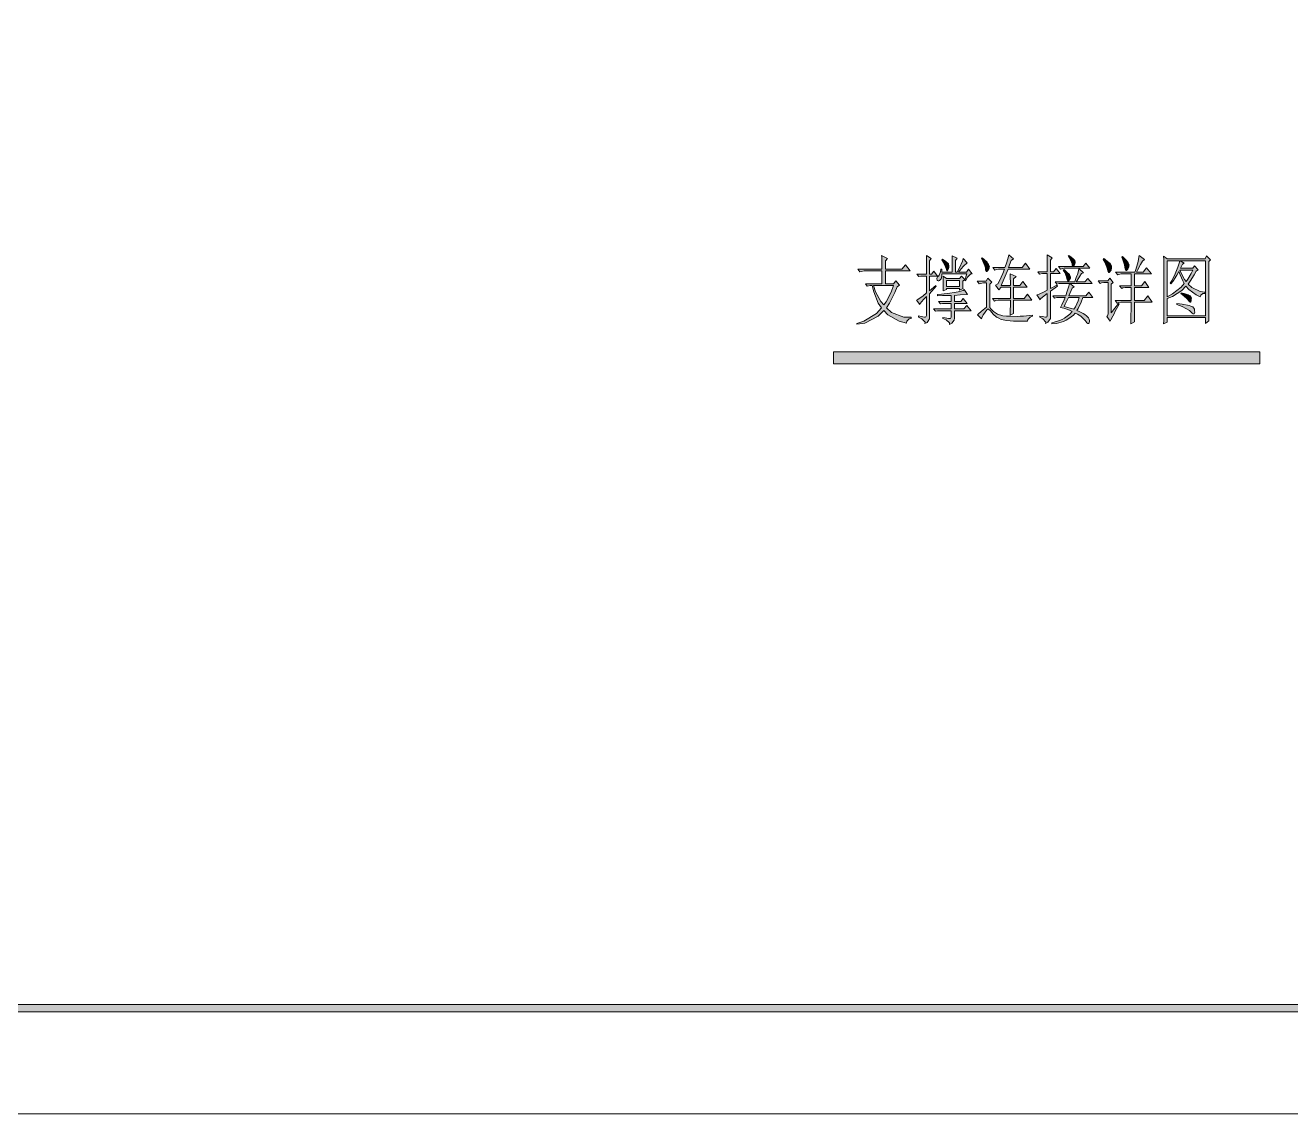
# Model space of a CAD drawing. Header units: millimetres. Extents: x 0 to 586, y 0 to 414.
# Drawn here: x 311.8 to 430.3, y 0 to 101.8 of the extents above; entities that cross this region are included whole.
import ezdxf

# ---------------------------------------------------------------- set-up
doc = ezdxf.new("R2010")
doc.units = ezdxf.units.MM

msp = doc.modelspace()

# ---------------------------------------------------------------- hatches: boundary and pattern name
h = msp.add_hatch(color=0)
h.paths.add_polyline_path([(393.41425, 77.357111), (393.202583, 76.820889), (392.698111, 75.843694), (392.401778, 75.402722), (392.885083, 74.96175), (394.042194, 74.524306), (394.712472, 74.524306), (394.712472, 74.411417), (394.536083, 74.372611), (394.327944, 74.150361), (394.296194, 73.973972), (393.601222, 74.150361), (392.542889, 74.743028), (392.179528, 75.155778), (391.639778, 74.619556), (390.373306, 73.973972), (389.646583, 73.861083), (389.625417, 73.94575), (390.306278, 74.150361), (391.463389, 74.880611), (391.936111, 75.402722), (391.650361, 75.843694), (391.219972, 76.891444), (391.078861, 77.494694), (390.881306, 77.494694), (390.616722, 77.441778), (390.440333, 77.6605), (391.981972, 77.6605), (391.981972, 78.845833), (390.4615, 78.845833), (390.316861, 78.845833), (390.055806, 78.8035), (389.932333, 78.764694), (389.734778, 79.011639), (391.981972, 79.011639), (391.981972, 79.494944), (391.971389, 80.140528), (391.960806, 80.306333), (392.511139, 80.002944), (392.313583, 79.808917), (392.313583, 79.011639), (393.855222, 79.011639), (394.183306, 79.424389), (394.645444, 78.845833), (392.313583, 78.845833), (392.313583, 77.6605), (393.082639, 77.6605), (393.280194, 77.935667), (393.632972, 77.522917)])
h.paths.add_polyline_path([(392.158361, 75.677889), (392.377083, 75.953056), (392.839222, 76.863222), (393.082639, 77.494694), (391.188222, 77.494694), (391.385778, 76.902028), (391.872611, 75.995389)])
h = msp.add_hatch(color=0)
h.dxf.hatch_style = 2
h.paths.add_polyline_path([(396.455194, 77.000806), (397.026694, 77.498222), (397.069028, 77.413556), (396.455194, 76.700944), (396.455194, 74.608972), (396.441083, 74.376139), (396.222361, 74.030417), (396.014222, 73.921056), (396.024806, 74.07275), (395.724944, 74.376139), (395.418028, 74.524306), (395.418028, 74.637194), (395.661444, 74.58075), (395.968361, 74.531361), (396.035389, 74.538417), (396.102417, 74.545472), (396.165917, 74.690111), (396.165917, 74.827694), (396.165917, 76.450472), (395.89075, 76.175306), (395.57325, 75.804889), (395.527389, 75.709639), (395.220472, 76.122389), (395.361583, 76.189417), (395.837833, 76.535139), (396.165917, 76.810306), (396.165917, 78.376639), (395.63675, 78.376639), (395.439194, 78.323722), (395.262806, 78.542444), (396.165917, 78.542444), (396.165917, 78.983417), (396.155333, 79.865361), (396.14475, 80.306333), (396.606889, 80.002944), (396.455194, 79.808917), (396.455194, 78.542444), (396.628056, 78.542444), (396.850306, 78.817611), (397.181917, 78.376639), (396.455194, 78.376639)])
h = msp.add_hatch(color=0)
h.dxf.hatch_style = 2
h.paths.add_polyline_path([(397.598194, 79.011639), (397.598194, 78.736472), (398.568333, 78.736472), (398.568333, 79.315028), (398.55775, 80.084083), (398.547167, 80.278111), (399.030472, 80.031167), (398.87525, 79.837139), (398.87525, 78.736472), (399.030472, 78.736472), (399.238611, 79.135111), (399.517306, 79.766583), (399.580806, 80.002944), (399.979444, 79.618417), (399.89125, 79.561972), (399.686639, 79.375), (399.570222, 79.244472), (399.453806, 79.113944), (399.252722, 78.859944), (399.164528, 78.736472), (399.89125, 78.736472), (400.088806, 79.011639), (400.441583, 78.570667), (400.307528, 78.570667), (400.000611, 78.253167), (399.824222, 77.935667), (399.757194, 77.992111), (399.933583, 78.570667), (397.598194, 78.570667), (397.598194, 78.418972), (397.559389, 78.193194), (397.520583, 78.115583), (397.481778, 78.0415), (397.383, 77.949778), (397.323028, 77.935667), (397.263056, 77.921556), (397.185444, 77.949778), (397.167806, 77.992111), (397.153694, 78.034444), (397.136056, 78.087361), (397.136056, 78.101472), (397.136056, 78.172028), (397.203083, 78.309611), (397.270111, 78.376639), (397.344194, 78.461306), (397.467667, 78.775278), (397.51, 79.011639)])
h = msp.add_hatch(color=0)
h.dxf.hatch_style = 2
h.paths.add_polyline_path([(397.665222, 79.9465), (397.929806, 79.770111), (398.212028, 79.526694), (398.226139, 79.466722), (398.243778, 79.403222), (398.261417, 79.300917), (398.261417, 79.258583), (398.261417, 79.177444), (398.226139, 79.039861), (398.194389, 78.983417), (398.159111, 78.926972), (398.116778, 78.874056), (398.106194, 78.874056), (398.070917, 78.874056), (398.018, 78.983417), (397.996833, 79.092778), (397.950972, 79.244472), (397.753417, 79.643111), (397.598194, 79.893583)])
h = msp.add_hatch(color=0)
h.dxf.hatch_style = 2
h.paths.add_polyline_path([(401.298833, 80.006472), (401.365861, 80.062917), (401.563417, 79.911222), (401.835056, 79.657222), (401.905611, 79.551389), (401.976167, 79.449083), (402.043194, 79.265639), (402.036139, 79.180972), (402.032611, 79.099833), (401.976167, 78.96225), (401.926778, 78.905806), (401.877389, 78.852889), (401.817417, 78.796444), (401.806833, 78.796444), (401.760972, 78.796444), (401.697472, 78.96225), (401.672778, 79.128056), (401.630444, 79.332667), (401.443472, 79.773639)])
h = msp.add_hatch(color=0)
h.dxf.hatch_style = 2
h.paths.add_polyline_path([(402.840472, 77.635806), (402.995694, 77.910972), (403.306139, 78.598889), (403.457833, 79.015167), (403.016861, 79.015167), (402.9075, 79.015167), (402.678194, 78.972833), (402.554722, 78.9305), (402.357167, 79.177444), (403.503694, 79.177444), (403.613056, 79.480833), (403.789444, 80.0735), (403.856472, 80.366306), (404.318611, 79.97825), (404.096361, 79.840667), (403.831778, 79.177444), (405.112361, 79.177444), (405.440444, 79.5655), (405.839083, 79.015167), (403.789444, 79.015167), (403.150917, 77.498222), (404.008167, 77.498222), (404.008167, 77.745167), (403.997583, 78.281389), (403.987, 78.570667), (404.537333, 78.323722), (404.297444, 78.105), (404.297444, 77.498222), (404.890111, 77.498222), (405.175861, 77.854528), (405.5745, 77.332417), (404.297444, 77.332417), (404.297444, 76.284667), (405.28875, 76.284667), (405.616833, 76.672722), (406.015472, 76.118861), (404.297444, 76.118861), (404.297444, 75.790778), (404.308028, 75.169889), (404.318611, 74.880611), (403.987, 74.714806), (403.997583, 75.060528), (404.008167, 75.762556), (404.008167, 76.118861), (402.974528, 76.118861), (402.87575, 76.118861), (402.6535, 76.080056), (402.533556, 76.037722), (402.336, 76.284667), (404.008167, 76.284667), (404.008167, 77.332417), (403.150917, 77.332417), (402.928667, 77.085472), (402.62175, 77.526444)])
h = msp.add_hatch(color=0)
h.dxf.hatch_style = 2
h.paths.add_polyline_path([(407.754667, 77.194833), (408.372028, 77.526444), (408.414361, 77.441778), (407.754667, 76.947889), (407.754667, 74.608972), (407.754667, 74.386722), (407.532417, 74.044528), (407.313694, 73.921056), (407.334861, 74.07275), (407.059694, 74.372611), (406.763361, 74.524306), (406.763361, 74.633667), (407.006778, 74.58075), (407.303111, 74.531361), (407.359556, 74.538417), (407.412472, 74.545472), (407.468917, 74.661889), (407.468917, 74.77125), (407.468917, 76.753861), (407.169056, 76.535139), (406.830389, 76.23175), (406.784528, 76.150611), (406.498778, 76.616278), (406.696333, 76.686833), (407.183167, 76.905556), (407.468917, 77.05725), (407.468917, 78.598889), (407.006778, 78.598889), (406.742194, 78.545972), (406.565806, 78.764694), (407.468917, 78.764694), (407.468917, 79.329139), (407.458333, 80.129944), (407.444222, 80.366306), (407.931056, 80.062917), (407.754667, 79.868889), (407.754667, 78.764694), (408.040417, 78.764694), (408.283833, 79.068083), (408.657778, 78.598889), (407.754667, 78.598889)])
h = msp.add_hatch(color=0)
h.dxf.hatch_style = 2
h.paths.add_polyline_path([(408.502556, 79.262111), (410.837944, 79.262111), (411.081361, 79.5655), (411.455306, 79.096306), (409.186944, 79.096306), (409.042306, 79.096306), (408.802417, 79.0575), (408.700111, 79.015167)])
h = msp.add_hatch(color=0)
h.dxf.hatch_style = 2
h.paths.add_polyline_path([(409.472694, 80.309861), (409.67025, 80.172278), (409.92425, 79.964139), (409.980694, 79.897111), (410.033611, 79.826556), (410.090056, 79.717194), (410.090056, 79.674861), (410.090056, 79.621944), (410.044194, 79.498472), (410.001861, 79.427917), (409.956, 79.360889), (409.903083, 79.290333), (409.8925, 79.290333), (409.857222, 79.290333), (409.804306, 79.399694), (409.779611, 79.509056), (409.737278, 79.674861), (409.550306, 80.048806), (409.405667, 80.253417)])
h = msp.add_hatch(color=0)
h.dxf.hatch_style = 2
h.paths.add_polyline_path([(412.711194, 79.918278), (412.753528, 80.002944), (412.877, 79.918278), (413.113361, 79.741889), (413.229778, 79.643111), (413.342667, 79.547861), (413.466139, 79.339722), (413.469667, 79.230361), (413.476722, 79.121), (413.430861, 78.934028), (413.381472, 78.859944), (413.332083, 78.782333), (413.261528, 78.70825), (413.240361, 78.70825), (413.205083, 78.70825), (413.141583, 78.859944), (413.106306, 79.011639), (413.053389, 79.21625), (412.855833, 79.671333)])
h = msp.add_hatch(color=0)
h.dxf.hatch_style = 2
h.paths.add_polyline_path([(416.080222, 80.306333), (416.567056, 79.918278), (416.3695, 79.780694), (416.193111, 79.4385), (415.914417, 78.912861), (415.815639, 78.736472), (416.433, 78.736472), (416.764611, 79.149222), (417.205583, 78.570667), (415.618083, 78.570667), (415.618083, 77.47), (416.281306, 77.47), (416.588222, 77.854528), (416.983333, 77.304194), (415.618083, 77.304194), (415.618083, 76.094167), (416.521194, 76.094167), (416.873972, 76.506917), (417.272611, 75.928361), (415.618083, 75.928361), (415.618083, 75.307472), (415.628667, 74.386722), (415.63925, 74.083333), (415.29, 73.892833), (415.300583, 74.457278), (415.311167, 75.473278), (415.311167, 75.928361), (414.429222, 75.928361), (414.341028, 75.928361), (414.132889, 75.886028), (414.009417, 75.843694), (413.811861, 76.094167), (415.311167, 76.094167), (415.311167, 77.304194), (414.849028, 77.304194), (414.760833, 77.304194), (414.549167, 77.261861), (414.429222, 77.219528), (414.231667, 77.47), (415.311167, 77.47), (415.311167, 78.570667), (414.471556, 78.570667), (414.386889, 78.570667), (414.175222, 78.528333), (414.055278, 78.486), (413.857722, 78.736472), (415.663944, 78.736472), (415.727444, 78.902278), (415.850917, 79.286806), (415.903833, 79.505528), (415.960278, 79.727778), (416.048472, 80.126417)])
h = msp.add_hatch(color=0)
h.dxf.hatch_style = 2
h.paths.add_polyline_path([(414.429222, 80.140528), (414.49625, 80.196972), (414.647944, 80.055861), (414.887833, 79.815972), (414.968972, 79.713667), (415.050111, 79.611361), (415.124194, 79.410278), (415.113611, 79.315028), (415.0995, 79.21625), (415.039528, 79.064556), (414.990139, 79.011639), (414.94075, 78.955194), (414.880778, 78.902278), (414.870194, 78.902278), (414.824333, 78.902278), (414.760833, 79.050444), (414.736139, 79.202139), (414.704389, 79.410278), (414.549167, 79.879472)])
h = msp.add_hatch(color=0)
h.paths.add_polyline_path([(422.578389, 79.727778), (422.578389, 75.159306), (422.578389, 74.884139), (422.5925, 74.386722), (422.603083, 74.168), (422.271472, 73.94575), (422.271472, 74.499611), (418.680194, 74.499611), (418.680194, 74.058639), (418.352111, 73.892833), (418.362694, 74.168), (418.373278, 74.732444), (418.373278, 75.021722), (418.373278, 79.177444), (418.373278, 79.413806), (418.362694, 79.935917), (418.352111, 80.225194), (418.680194, 79.97825), (422.229139, 79.97825), (422.380833, 80.249889), (422.733611, 79.893583)])
h.paths.add_polyline_path([(418.680194, 74.661889), (422.271472, 74.661889), (422.271472, 79.812444), (419.89375, 79.812444), (420.267694, 79.5655), (420.133639, 79.480833), (420.070139, 79.357361), (419.967833, 79.163333), (419.936083, 79.096306), (421.103778, 79.096306), (421.259, 79.34325), (421.587083, 78.958722), (421.410694, 78.821139), (421.223722, 78.489528), (420.839194, 77.88275), (420.641639, 77.607583), (420.983833, 77.293611), (421.763472, 76.919667), (422.204444, 76.86675), (422.204444, 76.753861), (422.038639, 76.743278), (421.8305, 76.577472), (421.788167, 76.425778), (421.400111, 76.605694), (420.729833, 77.099583), (420.444083, 77.417083), (420.056028, 77.032556), (419.177611, 76.468111), (418.680194, 76.288194)])
h.paths.add_polyline_path([(418.680194, 79.812444), (418.680194, 76.425778), (419.198778, 76.700944), (420.003111, 77.321833), (420.288861, 77.664028), (420.144222, 77.910972), (419.89375, 78.475417), (419.780861, 78.792917), (419.604472, 78.450722), (419.230528, 77.872167), (419.032972, 77.635806), (418.965944, 77.69225), (419.142333, 77.981528), (419.442194, 78.58125), (419.562139, 78.891694), (419.682083, 79.198611), (419.826722, 79.66075), (419.847889, 79.812444)])
h.paths.add_polyline_path([(419.869056, 78.9305), (420.024278, 78.584778), (420.320611, 78.048556), (420.46525, 77.854528), (420.620472, 78.076778), (420.927389, 78.613), (421.082611, 78.9305)])
h = msp.add_hatch(color=0)
h.paths.add_polyline_path([(397.707556, 77.004333), (397.721667, 77.170139), (397.73225, 77.505278), (397.73225, 77.678139), (397.73225, 77.847472), (397.721667, 78.186139), (397.707556, 78.348417), (398.039167, 78.129694), (399.252722, 78.129694), (399.450278, 78.376639), (399.736028, 78.048556), (399.559639, 77.88275), (399.559639, 77.593472), (399.570222, 77.251278), (399.580806, 77.198361), (399.252722, 77.060778), (399.252722, 77.223056), (398.039167, 77.223056), (398.039167, 77.113694)])
h.paths.add_polyline_path([(398.039167, 77.963889), (398.039167, 77.388861), (399.252722, 77.388861), (399.252722, 77.963889)])
h = msp.add_hatch(color=0)
h.paths.add_polyline_path([(409.804306, 77.251278), (409.493861, 76.535139), (411.081361, 76.535139), (411.345944, 76.86675), (411.719889, 76.372861), (410.795611, 76.372861), (410.629806, 75.931889), (410.354639, 75.325111), (410.245278, 75.159306), (410.464, 75.064056), (410.837944, 74.862972), (410.993167, 74.760667), (411.148389, 74.654833), (411.328306, 74.478444), (411.356528, 74.400833), (411.38475, 74.32675), (411.409444, 74.196222), (411.409444, 74.139778), (411.409444, 74.097444), (411.395333, 74.023361), (411.377694, 73.988083), (411.360056, 73.952806), (411.324778, 73.921056), (411.300083, 73.921056), (411.268333, 73.921056), (411.169556, 74.002194), (411.102528, 74.083333), (411.00375, 74.220917), (410.799139, 74.443167), (410.696833, 74.524306), (410.591, 74.608972), (410.287611, 74.799472), (410.090056, 74.912361), (409.913667, 74.718333), (409.490333, 74.386722), (409.239861, 74.249139), (408.992917, 74.111556), (408.315583, 73.931639), (407.885194, 73.892833), (407.885194, 74.002194), (408.118028, 74.044528), (408.597806, 74.203278), (408.84475, 74.319694), (409.091694, 74.436111), (409.571472, 74.803), (409.804306, 75.049944), (409.550306, 75.173417), (408.999972, 75.367444), (408.700111, 75.434472), (408.813, 75.670833), (409.031722, 76.1365), (409.141083, 76.372861), (408.350861, 76.372861), (408.149778, 76.316417), (407.973389, 76.535139), (409.186944, 76.535139), (409.296306, 76.852639), (409.472694, 77.417083), (409.539722, 77.664028), (408.569583, 77.664028), (408.372028, 77.607583), (408.195639, 77.829833), (410.044194, 77.829833), (410.090056, 77.953306), (410.181778, 78.228472), (410.231167, 78.380167), (410.280556, 78.531861), (410.375806, 78.874056), (410.421667, 79.068083), (410.859111, 78.683556), (410.661556, 78.627111), (410.506333, 78.351944), (410.266444, 77.953306), (410.17825, 77.829833), (410.993167, 77.829833), (411.25775, 78.157917), (411.652861, 77.664028), (409.582056, 77.664028), (409.980694, 77.360639)])
h.paths.add_polyline_path([(409.031722, 75.519139), (409.275139, 75.462694), (409.737278, 75.339222), (409.956, 75.268667), (410.100639, 75.505028), (410.344056, 76.055361), (410.442833, 76.372861), (409.451528, 76.372861), (409.35275, 76.164722), (409.141083, 75.737861)])
h = msp.add_hatch(color=0)
h.dxf.hatch_style = 2
h.paths.add_polyline_path([(409.031722, 78.986944), (409.275139, 78.778806), (409.54325, 78.503639), (409.571472, 78.436611), (409.599694, 78.366056), (409.627917, 78.270806), (409.627917, 78.242583), (409.627917, 78.186139), (409.582056, 78.069722), (409.539722, 78.006222), (409.493861, 77.94625), (409.430361, 77.88275), (409.405667, 77.88275), (409.373917, 77.88275), (409.317472, 78.006222), (409.296306, 78.133222), (409.264556, 78.299028), (409.09875, 78.697667), (408.964694, 78.934028)])
h = msp.add_hatch(color=0)
h.dxf.hatch_style = 2
h.paths.add_polyline_path([(413.459083, 74.937056), (414.122306, 75.790778), (414.185806, 75.734333), (414.065861, 75.512083), (413.833028, 75.074639), (413.723667, 74.852389), (413.603722, 74.633667), (413.41675, 74.287944), (413.349722, 74.164472), (413.042806, 74.577222), (413.095722, 74.647778), (413.152167, 74.852389), (413.152167, 74.989972), (413.152167, 77.773389), (412.841722, 77.773389), (412.753528, 77.773389), (412.545389, 77.731056), (412.425444, 77.688722), (412.227889, 77.935667), (413.131, 77.935667), (413.307389, 78.186139), (413.635472, 77.773389), (413.459083, 77.607583)])
h = msp.add_hatch(color=0)
h.dxf.hatch_style = 2
h.paths.add_polyline_path([(397.686389, 74.496083), (397.919222, 74.457278), (398.233194, 74.414944), (398.314333, 74.414944), (398.399, 74.414944), (398.480139, 74.538417), (398.480139, 74.661889), (398.480139, 75.131083), (397.203083, 75.131083), (397.005528, 75.074639), (396.829139, 75.293361), (398.480139, 75.293361), (398.480139, 75.819), (397.665222, 75.819), (397.467667, 75.766083), (397.291278, 75.984806), (398.480139, 75.984806), (398.480139, 76.563361), (398.314333, 76.563361), (397.665222, 76.54925), (397.181917, 76.535139), (397.181917, 76.6445), (397.577028, 76.672722), (398.353139, 76.760917), (398.734139, 76.824417), (399.115139, 76.887917), (399.591389, 77.032556), (399.690167, 77.113694), (400.000611, 76.6445), (399.933583, 76.658611), (399.316222, 76.619806), (398.765889, 76.563361), (398.765889, 75.984806), (399.38325, 75.984806), (399.601972, 76.259972), (399.95475, 75.819), (398.765889, 75.819), (398.765889, 75.293361), (399.669, 75.293361), (399.933583, 75.624972), (400.332222, 75.131083), (398.765889, 75.131083), (398.765889, 74.443167), (398.755306, 74.249139), (398.536583, 73.949278), (398.324917, 73.836389), (398.324917, 74.002194), (398.007417, 74.277361), (397.686389, 74.386722)])
h = msp.add_hatch(color=0)
h.dxf.hatch_style = 2
h.paths.add_polyline_path([(402.092583, 75.434472), (402.180778, 75.311), (402.445361, 75.060528), (402.62175, 74.937056), (402.798139, 74.813583), (403.316722, 74.661889), (403.655389, 74.633667), (403.997583, 74.605444), (404.636111, 74.591333), (404.935972, 74.605444), (405.232306, 74.619556), (405.803806, 74.676), (406.078972, 74.718333), (406.078972, 74.605444), (405.870833, 74.538417), (405.638, 74.302056), (405.616833, 74.139778), (405.122944, 74.139778), (404.308028, 74.160944), (403.987, 74.178583), (403.6695, 74.19975), (403.140333, 74.323222), (402.928667, 74.429056), (402.720528, 74.531361), (402.388917, 74.799472), (402.268972, 74.965278), (402.149028, 75.116972), (401.976167, 75.268667), (401.926778, 75.268667), (401.877389, 75.268667), (401.708056, 75.08875), (401.584583, 74.908833), (401.464639, 74.732444), (401.323528, 74.457278), (401.298833, 74.3585), (400.946056, 74.746556), (401.058944, 74.855917), (401.475222, 75.212222), (401.785667, 75.462694), (401.785667, 77.724), (401.630444, 77.724), (401.485806, 77.724), (401.221222, 77.681667), (401.101278, 77.639333), (400.903722, 77.886278), (401.739806, 77.886278), (401.916194, 78.161444), (402.268972, 77.805139), (402.092583, 77.611111)])
h = msp.add_hatch(color=0)
h.dxf.hatch_style = 2
h.paths.add_polyline_path([(419.583306, 75.819), (420.091306, 75.748444), (420.758056, 75.617917), (420.916806, 75.557944), (421.075556, 75.494444), (421.248417, 75.282778), (421.259, 75.131083), (421.269583, 74.979389), (421.223722, 74.827694), (421.170806, 74.827694), (421.135528, 74.827694), (421.026167, 74.912361), (420.948556, 74.9935), (420.786278, 75.159306), (420.101889, 75.515611), (419.583306, 75.709639)])
h = msp.add_hatch(color=0)
h.dxf.hatch_style = 2
h.paths.add_polyline_path([(420.003111, 76.810306), (420.267694, 76.73975), (420.641639, 76.616278), (420.751, 76.563361), (420.860361, 76.506917), (420.959139, 76.323472), (420.948556, 76.192944), (420.937972, 76.062417), (420.895639, 75.931889), (420.860361, 75.931889), (420.828611, 75.931889), (420.751, 75.998917), (420.708667, 76.069472), (420.595778, 76.203528), (420.232417, 76.535139), (419.981944, 76.725639)])
h = msp.add_hatch(color=0)
h.dxf.hatch_style = 2
h.paths.add_polyline_path([(387.462889, 70.1675), (387.462889, 71.271694), (427.365583, 71.271694), (427.365583, 70.1675)])
h = msp.add_hatch(color=0)
h.dxf.hatch_style = 2
h.paths.add_polyline_path([(24.302861, 9.514417), (24.994306, 10.205861), (575.429944, 10.205861), (576.117861, 9.514417)])

# ---------------------------------------------------------------- linework, layer by layer
at = {"color": 0, "lineweight": 0}
for points in [[(0, 0), (585.632278, 0), (585.632278, 414.0835), (0, 414.0835)], [(393.41425, 77.357111), (393.202583, 76.820889), (392.698111, 75.843694), (392.401778, 75.402722), (392.885083, 74.96175), (394.042194, 74.524306), (394.712472, 74.524306), (394.712472, 74.411417), (394.536083, 74.372611), (394.327944, 74.150361), (394.296194, 73.973972), (393.601222, 74.150361), (392.542889, 74.743028), (392.179528, 75.155778), (391.639778, 74.619556), (390.373306, 73.973972), (389.646583, 73.861083), (389.625417, 73.94575), (390.306278, 74.150361), (391.463389, 74.880611), (391.936111, 75.402722), (391.650361, 75.843694), (391.219972, 76.891444), (391.078861, 77.494694), (390.881306, 77.494694), (390.616722, 77.441778), (390.440333, 77.6605), (391.981972, 77.6605), (391.981972, 78.845833), (390.4615, 78.845833), (390.316861, 78.845833), (390.055806, 78.8035), (389.932333, 78.764694), (389.734778, 79.011639), (391.981972, 79.011639), (391.981972, 79.494944), (391.971389, 80.140528), (391.960806, 80.306333), (392.511139, 80.002944), (392.313583, 79.808917), (392.313583, 79.011639), (393.855222, 79.011639), (394.183306, 79.424389), (394.645444, 78.845833), (392.313583, 78.845833), (392.313583, 77.6605), (393.082639, 77.6605), (393.280194, 77.935667), (393.632972, 77.522917)], [(396.455194, 77.000806), (397.026694, 77.498222), (397.069028, 77.413556), (396.455194, 76.700944), (396.455194, 74.608972), (396.441083, 74.376139), (396.222361, 74.030417), (396.014222, 73.921056), (396.024806, 74.07275), (395.724944, 74.376139), (395.418028, 74.524306), (395.418028, 74.637194), (395.661444, 74.58075), (395.968361, 74.531361), (396.035389, 74.538417), (396.102417, 74.545472), (396.165917, 74.690111), (396.165917, 74.827694), (396.165917, 76.450472), (395.89075, 76.175306), (395.57325, 75.804889), (395.527389, 75.709639), (395.220472, 76.122389), (395.361583, 76.189417), (395.837833, 76.535139), (396.165917, 76.810306), (396.165917, 78.376639), (395.63675, 78.376639), (395.439194, 78.323722), (395.262806, 78.542444), (396.165917, 78.542444), (396.165917, 78.983417), (396.155333, 79.865361), (396.14475, 80.306333), (396.606889, 80.002944), (396.455194, 79.808917), (396.455194, 78.542444), (396.628056, 78.542444), (396.850306, 78.817611), (397.181917, 78.376639), (396.455194, 78.376639)], [(397.598194, 79.011639), (397.598194, 78.736472), (398.568333, 78.736472), (398.568333, 79.315028), (398.55775, 80.084083), (398.547167, 80.278111), (399.030472, 80.031167), (398.87525, 79.837139), (398.87525, 78.736472), (399.030472, 78.736472), (399.238611, 79.135111), (399.517306, 79.766583), (399.580806, 80.002944), (399.979444, 79.618417), (399.89125, 79.561972), (399.686639, 79.375), (399.570222, 79.244472), (399.453806, 79.113944), (399.252722, 78.859944), (399.164528, 78.736472), (399.89125, 78.736472), (400.088806, 79.011639), (400.441583, 78.570667), (400.307528, 78.570667), (400.000611, 78.253167), (399.824222, 77.935667), (399.757194, 77.992111), (399.933583, 78.570667), (397.598194, 78.570667), (397.598194, 78.418972), (397.559389, 78.193194), (397.520583, 78.115583), (397.481778, 78.0415), (397.383, 77.949778), (397.323028, 77.935667), (397.263056, 77.921556), (397.185444, 77.949778), (397.167806, 77.992111), (397.153694, 78.034444), (397.136056, 78.087361), (397.136056, 78.101472), (397.136056, 78.172028), (397.203083, 78.309611), (397.270111, 78.376639), (397.344194, 78.461306), (397.467667, 78.775278), (397.51, 79.011639)], [(397.665222, 79.9465), (397.929806, 79.770111), (398.212028, 79.526694), (398.226139, 79.466722), (398.243778, 79.403222), (398.261417, 79.300917), (398.261417, 79.258583), (398.261417, 79.177444), (398.226139, 79.039861), (398.194389, 78.983417), (398.159111, 78.926972), (398.116778, 78.874056), (398.106194, 78.874056), (398.070917, 78.874056), (398.018, 78.983417), (397.996833, 79.092778), (397.950972, 79.244472), (397.753417, 79.643111), (397.598194, 79.893583)], [(401.298833, 80.006472), (401.365861, 80.062917), (401.563417, 79.911222), (401.835056, 79.657222), (401.905611, 79.551389), (401.976167, 79.449083), (402.043194, 79.265639), (402.036139, 79.180972), (402.032611, 79.099833), (401.976167, 78.96225), (401.926778, 78.905806), (401.877389, 78.852889), (401.817417, 78.796444), (401.806833, 78.796444), (401.760972, 78.796444), (401.697472, 78.96225), (401.672778, 79.128056), (401.630444, 79.332667), (401.443472, 79.773639)], [(402.840472, 77.635806), (402.995694, 77.910972), (403.306139, 78.598889), (403.457833, 79.015167), (403.016861, 79.015167), (402.9075, 79.015167), (402.678194, 78.972833), (402.554722, 78.9305), (402.357167, 79.177444), (403.503694, 79.177444), (403.613056, 79.480833), (403.789444, 80.0735), (403.856472, 80.366306), (404.318611, 79.97825), (404.096361, 79.840667), (403.831778, 79.177444), (405.112361, 79.177444), (405.440444, 79.5655), (405.839083, 79.015167), (403.789444, 79.015167), (403.150917, 77.498222), (404.008167, 77.498222), (404.008167, 77.745167), (403.997583, 78.281389), (403.987, 78.570667), (404.537333, 78.323722), (404.297444, 78.105), (404.297444, 77.498222), (404.890111, 77.498222), (405.175861, 77.854528), (405.5745, 77.332417), (404.297444, 77.332417), (404.297444, 76.284667), (405.28875, 76.284667), (405.616833, 76.672722), (406.015472, 76.118861), (404.297444, 76.118861), (404.297444, 75.790778), (404.308028, 75.169889), (404.318611, 74.880611), (403.987, 74.714806), (403.997583, 75.060528), (404.008167, 75.762556), (404.008167, 76.118861), (402.974528, 76.118861), (402.87575, 76.118861), (402.6535, 76.080056), (402.533556, 76.037722), (402.336, 76.284667), (404.008167, 76.284667), (404.008167, 77.332417), (403.150917, 77.332417), (402.928667, 77.085472), (402.62175, 77.526444)], [(407.754667, 77.194833), (408.372028, 77.526444), (408.414361, 77.441778), (407.754667, 76.947889), (407.754667, 74.608972), (407.754667, 74.386722), (407.532417, 74.044528), (407.313694, 73.921056), (407.334861, 74.07275), (407.059694, 74.372611), (406.763361, 74.524306), (406.763361, 74.633667), (407.006778, 74.58075), (407.303111, 74.531361), (407.359556, 74.538417), (407.412472, 74.545472), (407.468917, 74.661889), (407.468917, 74.77125), (407.468917, 76.753861), (407.169056, 76.535139), (406.830389, 76.23175), (406.784528, 76.150611), (406.498778, 76.616278), (406.696333, 76.686833), (407.183167, 76.905556), (407.468917, 77.05725), (407.468917, 78.598889), (407.006778, 78.598889), (406.742194, 78.545972), (406.565806, 78.764694), (407.468917, 78.764694), (407.468917, 79.329139), (407.458333, 80.129944), (407.444222, 80.366306), (407.931056, 80.062917), (407.754667, 79.868889), (407.754667, 78.764694), (408.040417, 78.764694), (408.283833, 79.068083), (408.657778, 78.598889), (407.754667, 78.598889)], [(408.502556, 79.262111), (410.837944, 79.262111), (411.081361, 79.5655), (411.455306, 79.096306), (409.186944, 79.096306), (409.042306, 79.096306), (408.802417, 79.0575), (408.700111, 79.015167)], [(409.472694, 80.309861), (409.67025, 80.172278), (409.92425, 79.964139), (409.980694, 79.897111), (410.033611, 79.826556), (410.090056, 79.717194), (410.090056, 79.674861), (410.090056, 79.621944), (410.044194, 79.498472), (410.001861, 79.427917), (409.956, 79.360889), (409.903083, 79.290333), (409.8925, 79.290333), (409.857222, 79.290333), (409.804306, 79.399694), (409.779611, 79.509056), (409.737278, 79.674861), (409.550306, 80.048806), (409.405667, 80.253417)], [(412.711194, 79.918278), (412.753528, 80.002944), (412.877, 79.918278), (413.113361, 79.741889), (413.229778, 79.643111), (413.342667, 79.547861), (413.466139, 79.339722), (413.469667, 79.230361), (413.476722, 79.121), (413.430861, 78.934028), (413.381472, 78.859944), (413.332083, 78.782333), (413.261528, 78.70825), (413.240361, 78.70825), (413.205083, 78.70825), (413.141583, 78.859944), (413.106306, 79.011639), (413.053389, 79.21625), (412.855833, 79.671333)], [(416.080222, 80.306333), (416.567056, 79.918278), (416.3695, 79.780694), (416.193111, 79.4385), (415.914417, 78.912861), (415.815639, 78.736472), (416.433, 78.736472), (416.764611, 79.149222), (417.205583, 78.570667), (415.618083, 78.570667), (415.618083, 77.47), (416.281306, 77.47), (416.588222, 77.854528), (416.983333, 77.304194), (415.618083, 77.304194), (415.618083, 76.094167), (416.521194, 76.094167), (416.873972, 76.506917), (417.272611, 75.928361), (415.618083, 75.928361), (415.618083, 75.307472), (415.628667, 74.386722), (415.63925, 74.083333), (415.29, 73.892833), (415.300583, 74.457278), (415.311167, 75.473278), (415.311167, 75.928361), (414.429222, 75.928361), (414.341028, 75.928361), (414.132889, 75.886028), (414.009417, 75.843694), (413.811861, 76.094167), (415.311167, 76.094167), (415.311167, 77.304194), (414.849028, 77.304194), (414.760833, 77.304194), (414.549167, 77.261861), (414.429222, 77.219528), (414.231667, 77.47), (415.311167, 77.47), (415.311167, 78.570667), (414.471556, 78.570667), (414.386889, 78.570667), (414.175222, 78.528333), (414.055278, 78.486), (413.857722, 78.736472), (415.663944, 78.736472), (415.727444, 78.902278), (415.850917, 79.286806), (415.903833, 79.505528), (415.960278, 79.727778), (416.048472, 80.126417)], [(414.429222, 80.140528), (414.49625, 80.196972), (414.647944, 80.055861), (414.887833, 79.815972), (414.968972, 79.713667), (415.050111, 79.611361), (415.124194, 79.410278), (415.113611, 79.315028), (415.0995, 79.21625), (415.039528, 79.064556), (414.990139, 79.011639), (414.94075, 78.955194), (414.880778, 78.902278), (414.870194, 78.902278), (414.824333, 78.902278), (414.760833, 79.050444), (414.736139, 79.202139), (414.704389, 79.410278), (414.549167, 79.879472)], [(422.578389, 79.727778), (422.578389, 75.159306), (422.578389, 74.884139), (422.5925, 74.386722), (422.603083, 74.168), (422.271472, 73.94575), (422.271472, 74.499611), (418.680194, 74.499611), (418.680194, 74.058639), (418.352111, 73.892833), (418.362694, 74.168), (418.373278, 74.732444), (418.373278, 75.021722), (418.373278, 79.177444), (418.373278, 79.413806), (418.362694, 79.935917), (418.352111, 80.225194), (418.680194, 79.97825), (422.229139, 79.97825), (422.380833, 80.249889), (422.733611, 79.893583)], [(418.680194, 74.661889), (422.271472, 74.661889), (422.271472, 79.812444), (419.89375, 79.812444), (420.267694, 79.5655), (420.133639, 79.480833), (420.070139, 79.357361), (419.967833, 79.163333), (419.936083, 79.096306), (421.103778, 79.096306), (421.259, 79.34325), (421.587083, 78.958722), (421.410694, 78.821139), (421.223722, 78.489528), (420.839194, 77.88275), (420.641639, 77.607583), (420.983833, 77.293611), (421.763472, 76.919667), (422.204444, 76.86675), (422.204444, 76.753861), (422.038639, 76.743278), (421.8305, 76.577472), (421.788167, 76.425778), (421.400111, 76.605694), (420.729833, 77.099583), (420.444083, 77.417083), (420.056028, 77.032556), (419.177611, 76.468111), (418.680194, 76.288194)], [(418.680194, 79.812444), (418.680194, 76.425778), (419.198778, 76.700944), (420.003111, 77.321833), (420.288861, 77.664028), (420.144222, 77.910972), (419.89375, 78.475417), (419.780861, 78.792917), (419.604472, 78.450722), (419.230528, 77.872167), (419.032972, 77.635806), (418.965944, 77.69225), (419.142333, 77.981528), (419.442194, 78.58125), (419.562139, 78.891694), (419.682083, 79.198611), (419.826722, 79.66075), (419.847889, 79.812444)], [(397.707556, 77.004333), (397.721667, 77.170139), (397.73225, 77.505278), (397.73225, 77.678139), (397.73225, 77.847472), (397.721667, 78.186139), (397.707556, 78.348417), (398.039167, 78.129694), (399.252722, 78.129694), (399.450278, 78.376639), (399.736028, 78.048556), (399.559639, 77.88275), (399.559639, 77.593472), (399.570222, 77.251278), (399.580806, 77.198361), (399.252722, 77.060778), (399.252722, 77.223056), (398.039167, 77.223056), (398.039167, 77.113694)], [(409.804306, 77.251278), (409.493861, 76.535139), (411.081361, 76.535139), (411.345944, 76.86675), (411.719889, 76.372861), (410.795611, 76.372861), (410.629806, 75.931889), (410.354639, 75.325111), (410.245278, 75.159306), (410.464, 75.064056), (410.837944, 74.862972), (410.993167, 74.760667), (411.148389, 74.654833), (411.328306, 74.478444), (411.356528, 74.400833), (411.38475, 74.32675), (411.409444, 74.196222), (411.409444, 74.139778), (411.409444, 74.097444), (411.395333, 74.023361), (411.377694, 73.988083), (411.360056, 73.952806), (411.324778, 73.921056), (411.300083, 73.921056), (411.268333, 73.921056), (411.169556, 74.002194), (411.102528, 74.083333), (411.00375, 74.220917), (410.799139, 74.443167), (410.696833, 74.524306), (410.591, 74.608972), (410.287611, 74.799472), (410.090056, 74.912361), (409.913667, 74.718333), (409.490333, 74.386722), (409.239861, 74.249139), (408.992917, 74.111556), (408.315583, 73.931639), (407.885194, 73.892833), (407.885194, 74.002194), (408.118028, 74.044528), (408.597806, 74.203278), (408.84475, 74.319694), (409.091694, 74.436111), (409.571472, 74.803), (409.804306, 75.049944), (409.550306, 75.173417), (408.999972, 75.367444), (408.700111, 75.434472), (408.813, 75.670833), (409.031722, 76.1365), (409.141083, 76.372861), (408.350861, 76.372861), (408.149778, 76.316417), (407.973389, 76.535139), (409.186944, 76.535139), (409.296306, 76.852639), (409.472694, 77.417083), (409.539722, 77.664028), (408.569583, 77.664028), (408.372028, 77.607583), (408.195639, 77.829833), (410.044194, 77.829833), (410.090056, 77.953306), (410.181778, 78.228472), (410.231167, 78.380167), (410.280556, 78.531861), (410.375806, 78.874056), (410.421667, 79.068083), (410.859111, 78.683556), (410.661556, 78.627111), (410.506333, 78.351944), (410.266444, 77.953306), (410.17825, 77.829833), (410.993167, 77.829833), (411.25775, 78.157917), (411.652861, 77.664028), (409.582056, 77.664028), (409.980694, 77.360639)], [(409.031722, 78.986944), (409.275139, 78.778806), (409.54325, 78.503639), (409.571472, 78.436611), (409.599694, 78.366056), (409.627917, 78.270806), (409.627917, 78.242583), (409.627917, 78.186139), (409.582056, 78.069722), (409.539722, 78.006222), (409.493861, 77.94625), (409.430361, 77.88275), (409.405667, 77.88275), (409.373917, 77.88275), (409.317472, 78.006222), (409.296306, 78.133222), (409.264556, 78.299028), (409.09875, 78.697667), (408.964694, 78.934028)], [(413.459083, 74.937056), (414.122306, 75.790778), (414.185806, 75.734333), (414.065861, 75.512083), (413.833028, 75.074639), (413.723667, 74.852389), (413.603722, 74.633667), (413.41675, 74.287944), (413.349722, 74.164472), (413.042806, 74.577222), (413.095722, 74.647778), (413.152167, 74.852389), (413.152167, 74.989972), (413.152167, 77.773389), (412.841722, 77.773389), (412.753528, 77.773389), (412.545389, 77.731056), (412.425444, 77.688722), (412.227889, 77.935667), (413.131, 77.935667), (413.307389, 78.186139), (413.635472, 77.773389), (413.459083, 77.607583)], [(419.869056, 78.9305), (420.024278, 78.584778), (420.320611, 78.048556), (420.46525, 77.854528), (420.620472, 78.076778), (420.927389, 78.613), (421.082611, 78.9305)], [(392.158361, 75.677889), (392.377083, 75.953056), (392.839222, 76.863222), (393.082639, 77.494694), (391.188222, 77.494694), (391.385778, 76.902028), (391.872611, 75.995389)], [(397.686389, 74.496083), (397.919222, 74.457278), (398.233194, 74.414944), (398.314333, 74.414944), (398.399, 74.414944), (398.480139, 74.538417), (398.480139, 74.661889), (398.480139, 75.131083), (397.203083, 75.131083), (397.005528, 75.074639), (396.829139, 75.293361), (398.480139, 75.293361), (398.480139, 75.819), (397.665222, 75.819), (397.467667, 75.766083), (397.291278, 75.984806), (398.480139, 75.984806), (398.480139, 76.563361), (398.314333, 76.563361), (397.665222, 76.54925), (397.181917, 76.535139), (397.181917, 76.6445), (397.577028, 76.672722), (398.353139, 76.760917), (398.734139, 76.824417), (399.115139, 76.887917), (399.591389, 77.032556), (399.690167, 77.113694), (400.000611, 76.6445), (399.933583, 76.658611), (399.316222, 76.619806), (398.765889, 76.563361), (398.765889, 75.984806), (399.38325, 75.984806), (399.601972, 76.259972), (399.95475, 75.819), (398.765889, 75.819), (398.765889, 75.293361), (399.669, 75.293361), (399.933583, 75.624972), (400.332222, 75.131083), (398.765889, 75.131083), (398.765889, 74.443167), (398.755306, 74.249139), (398.536583, 73.949278), (398.324917, 73.836389), (398.324917, 74.002194), (398.007417, 74.277361), (397.686389, 74.386722)], [(398.039167, 77.963889), (398.039167, 77.388861), (399.252722, 77.388861), (399.252722, 77.963889)], [(402.092583, 75.434472), (402.180778, 75.311), (402.445361, 75.060528), (402.62175, 74.937056), (402.798139, 74.813583), (403.316722, 74.661889), (403.655389, 74.633667), (403.997583, 74.605444), (404.636111, 74.591333), (404.935972, 74.605444), (405.232306, 74.619556), (405.803806, 74.676), (406.078972, 74.718333), (406.078972, 74.605444), (405.870833, 74.538417), (405.638, 74.302056), (405.616833, 74.139778), (405.122944, 74.139778), (404.308028, 74.160944), (403.987, 74.178583), (403.6695, 74.19975), (403.140333, 74.323222), (402.928667, 74.429056), (402.720528, 74.531361), (402.388917, 74.799472), (402.268972, 74.965278), (402.149028, 75.116972), (401.976167, 75.268667), (401.926778, 75.268667), (401.877389, 75.268667), (401.708056, 75.08875), (401.584583, 74.908833), (401.464639, 74.732444), (401.323528, 74.457278), (401.298833, 74.3585), (400.946056, 74.746556), (401.058944, 74.855917), (401.475222, 75.212222), (401.785667, 75.462694), (401.785667, 77.724), (401.630444, 77.724), (401.485806, 77.724), (401.221222, 77.681667), (401.101278, 77.639333), (400.903722, 77.886278), (401.739806, 77.886278), (401.916194, 78.161444), (402.268972, 77.805139), (402.092583, 77.611111)], [(409.031722, 75.519139), (409.275139, 75.462694), (409.737278, 75.339222), (409.956, 75.268667), (410.100639, 75.505028), (410.344056, 76.055361), (410.442833, 76.372861), (409.451528, 76.372861), (409.35275, 76.164722), (409.141083, 75.737861)], [(419.583306, 75.819), (420.091306, 75.748444), (420.758056, 75.617917), (420.916806, 75.557944), (421.075556, 75.494444), (421.248417, 75.282778), (421.259, 75.131083), (421.269583, 74.979389), (421.223722, 74.827694), (421.170806, 74.827694), (421.135528, 74.827694), (421.026167, 74.912361), (420.948556, 74.9935), (420.786278, 75.159306), (420.101889, 75.515611), (419.583306, 75.709639)], [(420.003111, 76.810306), (420.267694, 76.73975), (420.641639, 76.616278), (420.751, 76.563361), (420.860361, 76.506917), (420.959139, 76.323472), (420.948556, 76.192944), (420.937972, 76.062417), (420.895639, 75.931889), (420.860361, 75.931889), (420.828611, 75.931889), (420.751, 75.998917), (420.708667, 76.069472), (420.595778, 76.203528), (420.232417, 76.535139), (419.981944, 76.725639)], [(387.462889, 70.1675), (387.462889, 71.271694), (427.365583, 71.271694), (427.365583, 70.1675)], [(24.302861, 9.514417), (24.994306, 10.205861), (575.429944, 10.205861), (576.117861, 9.514417)]]:
    msp.add_lwpolyline(points, close=True, dxfattribs=at)

doc.saveas('drawing.dxf')
